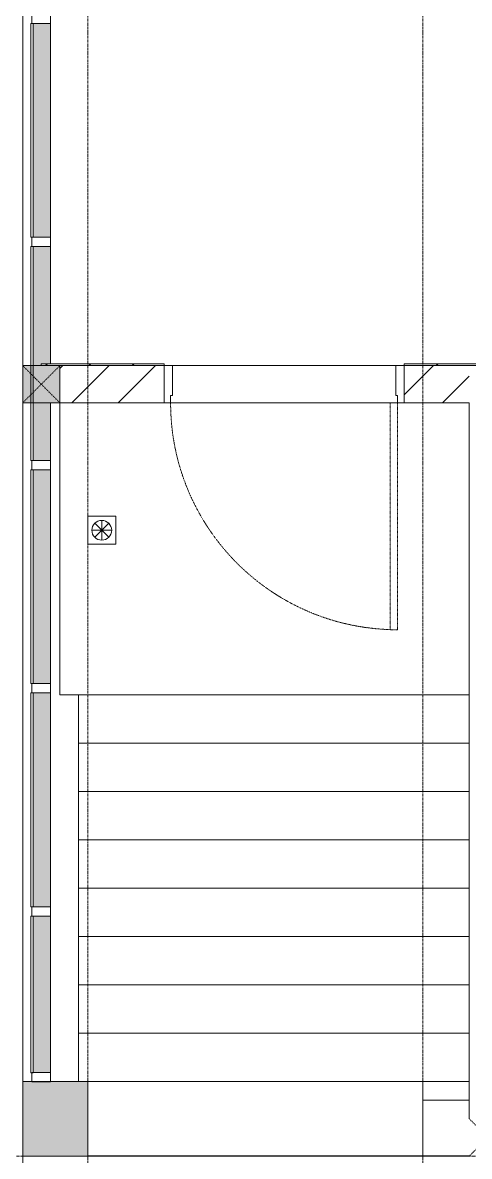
# Model space of a CAD drawing. Header units: millimetres. Extents: x -24439 to 198341, y -52871 to 149926.
# Drawn here: x 116103 to 118503, y 17235 to 23331 of the extents above; entities that cross this region are included whole.
import ezdxf

# ---------------------------------------------------------------- set-up
doc = ezdxf.new("R2010")
doc.units = ezdxf.units.MM
for name, pattern in [('Dash', [6, 3, -3]), ('Grid Line', [22.225, 12.7, -3.175, 3.175, -3.175]), ('NET VAN', [1.06, 0.53, -0.53])]:
    doc.linetypes.add(name, pattern=pattern)
for name, color, linetype, lineweight in [('0-1', 7, 'Continuous', 5), ('A-CLNG-PATT', 13, 'Continuous', 9), ('A-DETL-GENF-2', 9, 'NET VAN', 9), ('A-DOOR', 31, 'Continuous', 9), ('A-DOOR-FRAM', 31, 'Continuous', 9), ('A-FLOR', 192, 'Continuous', 9), ('A-GLAZ-CURT', 52, 'Continuous', 9), ('A-GLAZ-CWMG', 51, 'Continuous', 9), ('A-GLAZ-CWMG-1', 51, 'Continuous', 18), ('A-WALL', 113, 'Continuous', 9), ('A-WALL-3', 113, 'Continuous', 18), ('A-WALL-PATT-3', 111, 'Continuous', 9), ('G-IMPT', 8, 'Continuous', 9), ('I-WALL-3', 2, 'Continuous', 18), ('L-SITE-WALL-1', 9, 'Continuous', 9), ('M-EQPM', 50, 'Continuous', 9), ('S-BEAM-1', 9, 'Continuous', 9), ('S-COLS', 52, 'Continuous', 9), ('S-COLS-1', 254, 'Continuous', 5), ('S-COLS-2', 253, 'Continuous', 18), ('S-COLS-4', 52, 'Continuous', 18), ('S-COLS-5', 52, 'Dash', 9), ('S-COLS-HDLN', 52, 'Dash', 9), ('S-GRID-1', 1, 'Grid Line', 9), ('S-STRS', 31, 'Continuous', 9)]:
    doc.layers.add(name, color=color, linetype=linetype, lineweight=lineweight)

# ---------------------------------------------------------------- blocks, each defined once
blk = doc.blocks.new('NCV_TKTC_KET CAU_rvt-1-TKCS_MB ĐỊNH VỊ CAO ĐỘ THIẾT KẾ')
at = {"layer": 'S-COLS-1'}
blk.add_hatch(color=256, dxfattribs=at).paths.add_polyline_path([(116102.6, 17236.9), (116452.6, 17236.9), (116452.6, 17636.9), (116102.6, 17636.9)])
at = {"layer": 'L-SITE-WALL-1'}
blk.add_line((118252.6, 17536.9), (118502.6, 17536.9), dxfattribs=at)
at = {"layer": 'S-BEAM-1'}
blk.add_line((116402.6, 17636.9), (116402.6, 19716.9), dxfattribs=at)
at = {"layer": 'S-COLS-2'}
for p, q in [((116452.6, 17636.9), (116102.6, 17636.9)), ((116102.6, 17636.9), (116102.6, 17236.9)), ((116452.6, 17236.9), (116452.6, 17636.9)), ((116102.6, 17236.9), (116452.6, 17236.9))]:
    blk.add_line(p, q, dxfattribs=at)
blk = doc.blocks.new('System Panel - Glazed-1286806-TKCS_MB ĐỊNH VỊ CAO ĐỘ THIẾT KẾ')
at = {"layer": 'A-GLAZ-CURT'}
for p, q in [((575, 6), (-575, 6)), ((-575, 6), (-575, -6)), ((575, -6), (575, 6)), ((-575, -6), (575, -6))]:
    blk.add_line(p, q, dxfattribs=at)
blk = doc.blocks.new('System Panel - Glazed-1453214-TKCS_MB ĐỊNH VỊ CAO ĐỘ THIẾT KẾ')
at = {"layer": 'A-GLAZ-CURT'}
for p, q in [((420.9, 6), (-420.9, 6)), ((-420.9, 6), (-420.9, -6)), ((420.9, -6), (420.9, 6)), ((-420.9, -6), (420.9, -6))]:
    blk.add_line(p, q, dxfattribs=at)
blk = doc.blocks.new('Rectangular Mullion - 50 x 100mm-1286802-TKCS_MB ĐỊNH VỊ CAO ĐỘ THIẾT KẾ')
at = {"layer": 'A-GLAZ-CWMG'}
blk.add_hatch(color=256, dxfattribs=at).paths.add_polyline_path([(116158.6, 22176.9), (116252.6, 22176.9), (116252.6, 23326.9), (116158.6, 23326.9), (116158.6, 23104.5)])
blk.add_line((116252.6, 22176.9), (116252.6, 23326.9), dxfattribs=at)
blk = doc.blocks.new('Rectangular Mullion - 50 x 100mm-V160-TKCS_MB ĐỊNH VỊ CAO ĐỘ THIẾT KẾ')
at = {"layer": 'A-GLAZ-CWMG'}
h = blk.add_hatch(color=256, dxfattribs=at)
h.paths.add_polyline_path([(116158.6, 20976.9), (116252.6, 20976.9), (116252.6, 21286.9), (116158.6, 21286.9)])
h.paths.add_polyline_path([(116158.6, 21486.9), (116202.6, 21486.9), (116202.6, 21496.9), (116252.6, 21496.9), (116252.6, 22126.9), (116158.6, 22126.9), (116158.6, 21496.9)])
for p, q in [((116252.6, 21496.9), (116252.6, 22126.9)), ((116252.6, 20976.9), (116252.6, 21286.9))]:
    blk.add_line(p, q, dxfattribs=at)
blk = doc.blocks.new('Rectangular Mullion - 50 x 100mm-1453210-TKCS_MB ĐỊNH VỊ CAO ĐỘ THIẾT KẾ')
at = {"layer": 'A-GLAZ-CWMG'}
blk.add_hatch(color=256, dxfattribs=at).paths.add_polyline_path([(116158.6, 17685.2), (116252.6, 17685.2), (116252.6, 18526.9), (116158.6, 18526.9)])
blk.add_line((116252.6, 17685.2), (116252.6, 18526.9), dxfattribs=at)
blk = doc.blocks.new('Rectangular Mullion - 50 x 100mm-1286808-TKCS_MB ĐỊNH VỊ CAO ĐỘ THIẾT KẾ')
at = {"layer": 'A-GLAZ-CWMG-1'}
for p, q in [((-50, 0), (0, 0)), ((-50, -100), (-50, 0)), ((0, 0), (0, -100)), ((0, -100), (-50, -100))]:
    blk.add_line(p, q, dxfattribs=at)
blk = doc.blocks.new('Rectangular Mullion - 50 x 100mm-1286804-TKCS_MB ĐỊNH VỊ CAO ĐỘ THIẾT KẾ')
at = {"layer": 'A-GLAZ-CWMG-1'}
for p, q in [((-25, 0), (25, 0)), ((-25, -100), (-25, 0)), ((25, 0), (25, -100)), ((25, -100), (-25, -100))]:
    blk.add_line(p, q, dxfattribs=at)
blk = doc.blocks.new('TKTC_XREF_251221_MB TANG 1 - TKTC_XREF_260130_MB TANG 1_dwg_FD-4202110-TKCS_MB ĐỊNH VỊ CAO ĐỘ THIẾT KẾ')
at = {"layer": 'G-IMPT'}
for p, q in [((53.3, 0), (-53.3, 0)), ((-37.7, 37.7), (37.7, -37.7)), ((37.7, 37.7), (-37.7, -37.7)), ((0, 53.3), (0, -53.3))]:
    blk.add_line(p, q, dxfattribs=at)
at = {"layer": 'G-IMPT', "flags": 128}
blk.add_lwpolyline([(-75, -75), (75, -75), (75, 75), (-75, 75)], close=True, dxfattribs=at)
at = {"layer": 'G-IMPT'}
blk.add_circle((0, 0), 53.3, dxfattribs=at)
blk = doc.blocks.new('TKTC_XREF_251221_MB TANG 1 - TKTC_XREF_260130_MB TANG 1_dwg-4202109-TKCS_MB ĐỊNH VỊ CAO ĐỘ THIẾT KẾ')
at = {"layer": 'G-IMPT'}
for p, q in [((-87049.1, -376809.7), (-87049.1, -379859.7)), ((-87049.1, -380059.7), (-87049.1, -383709.7)), ((-86699.1, -384108.1), (-84649.1, -384108.1))]:
    blk.add_line(p, q, dxfattribs=at)
at = {"extrusion": (0, 0, -1), "zscale": -1}
blk.add_blockref('TKTC_XREF_251221_MB TANG 1 - TKTC_XREF_260130_MB TANG 1_dwg_FD-4202110-TKCS_MB ĐỊNH VỊ CAO ĐỘ THIẾT KẾ', (86624.2, -380744.9), dxfattribs=at)
blk = doc.blocks.new('TKTC_XREF_251221_MB TANG 1 - TKTC_XREF_251221_MB TANG 1-2038492-TKCS_MB ĐỊNH VỊ CAO ĐỘ THIẾT KẾ')
blk.add_blockref('TKTC_XREF_251221_MB TANG 1 - TKTC_XREF_260130_MB TANG 1_dwg-4202109-TKCS_MB ĐỊNH VỊ CAO ĐỘ THIẾT KẾ', (169499.1, 384109.7))
blk = doc.blocks.new('FD_01 - FD_01-1200x2200mm-V307-TKCS_MB ĐỊNH VỊ CAO ĐỘ THIẾT KẾ')
at = {"layer": 'A-DETL-GENF-2'}
for p, q in [((610, -100), (570, -100)), ((570, -100), (570, -1320)), ((610, -1320), (610, -100)), ((570, -1320), (610, -1320))]:
    blk.add_line(p, q, dxfattribs=at)
blk.add_arc((610, -100), 1220, 180, 268.12111, dxfattribs=at)
at = {"layer": 'A-DOOR-FRAM'}
for p, q in [((-645, 100), (-600, 100)), ((-645, -100), (-645, 100)), ((-600, 100), (-600, -60)), ((600, 100), (645, 100)), ((600, -60), (600, 100)), ((645, 100), (645, -100)), ((-600, -60), (-610, -60)), ((-610, -60), (-610, -100)), ((610, -60), (600, -60)), ((610, -100), (610, -60)), ((-610, -100), (-645, -100)), ((645, -100), (610, -100))]:
    blk.add_line(p, q, dxfattribs=at)
blk = doc.blocks.new('G1_SOF - BO TRU - 200x200-3051103-TKCS_MB ĐỊNH VỊ CAO ĐỘ THIẾT KẾ')
at = {"layer": 'S-COLS-HDLN'}
for p, q in [((-100, -100), (100, 100)), ((100, -100), (-100, 100))]:
    blk.add_line(p, q, dxfattribs=at)

msp = doc.modelspace()

# ---------------------------------------------------------------- hatches: boundary and pattern name
at = {"layer": 'A-CLNG-PATT'}
h = msp.add_hatch(dxfattribs=at)
h.set_pattern_fill('FP_10', color=256, style=0, pattern_type=2)
h.set_pattern_definition([(37.5, (0, 0), (-17.8824, 546.968), [7.376, -424.107, 7.376, -475.204, -461.289]), (37.5, (0, 0), (-17.8824, 546.968), [-914.063, 7.376, -453.913]), (7.5, (0, 0), (502.3874, 801.1234), [7.376, -225.398, 7.376, -381.526, -149.032]), (7.5, (0, 0), (502.3874, 801.1234), [-621.676, 7.376, -141.656]), (327.5, (-349.16, 0), (884.0133, 1.6066), [7.376, -134.559, 7.376, -503.591, -667.095]), (327.5, (-349.16, 0), (884.0133, 1.6066), [-652.902, 7.376, -659.719]), (317.5, (-349.16, 0), (853.3503, 249.1463), [7.376, -63.591, 7.376, -327.591, -383.225]), (317.5, (-349.16, 0), (853.3503, 249.1463), [-405.935, 7.376, -375.849])])
h.paths.add_polyline_path([(42402.6, 19718.9), (42402.6, 19718.9), (42402.6, 20145.8)])
h.paths.add_polyline_path([(118502.5, 19718.9), (118502.6, 19718.9), (118502.5, 20145.8)])
h.paths.add_polyline_path([(118602.6, 28736.9), (118602.7, 28737.2), (118602.6, 28737)])
h.paths.add_polyline_path([(80352.6, 32736.9), (80352.6, 33335.3), (79052.6, 33335.3), (79052.6, 32737.4), (80152.6, 32736.9)])
h.paths.add_polyline_path([(77527.6, 32737.4), (78852.6, 32737.4), (78852.6, 33335.3), (77527.6, 33335.3), (77527.6, 32807.9)])
h.paths.add_polyline_path([(104827.6, 43237.7), (104827.6, 43237.7), (104827.6, 43436.9)])
at = {"layer": 'A-WALL-PATT-3'}
h = msp.add_hatch(dxfattribs=at)
h.set_pattern_fill('FP_8', color=256, style=0, pattern_type=2)
h.set_pattern_definition([(45, (0, 0), (-116.67262, 116.67262), [])])
h.paths.add_polyline_path([(118531.1, 21486.9), (118842.5, 21486.9), (118842.5, 21496.9), (118152.5, 21496.9), (118152.5, 21486.9), (118502.6, 21486.9)])
h.paths.add_polyline_path([(116302.6, 21486.9), (116862.5, 21486.9), (116862.5, 21496.9), (116202.6, 21496.9), (116202.6, 21486.9)])
h = msp.add_hatch(dxfattribs=at)
h.set_pattern_fill('FP_1', color=256, style=0, pattern_type=2)
h.set_pattern_definition([(45, (0, 0), (-124.4508, 124.4508), [])])
h.paths.add_polyline_path([(116715.5, 21286.9), (116862.5, 21286.9), (116862.5, 21486.9), (116302.6, 21486.9), (116302.6, 21286.9)])
h.paths.add_polyline_path([(118502.6, 21286.9), (118502.6, 21486.9), (118152.5, 21486.9), (118152.5, 21286.9)])
at = {"layer": 'S-COLS-1'}
msp.add_hatch(color=256, dxfattribs=at).paths.add_polyline_path([(116102.6, 21286.9), (116302.6, 21286.9), (116302.6, 21486.9), (116102.6, 21486.9)])

# ---------------------------------------------------------------- linework, layer by layer
at = {"layer": 'A-FLOR'}
for p, q in [((116102.6, 21486.9), (116102.6, 24536.9)), ((116302.6, 21286.9), (116302.6, 19716.9)), ((118117.5, 21286.9), (116897.5, 21286.9)), ((118502.5, 19716.9), (118502.5, 21286.9)), ((116302.6, 19716.9), (118502.5, 19716.9)), ((118252.6, 17226.9), (118252.6, 17636.9)), ((116102.6, 13256.9), (116102.6, 17236.9)), ((118502.6, 17236.9), (116452.6, 17236.9)), ((116452.6, 17236.9), (116452.6, 17226.9))]:
    msp.add_line(p, q, dxfattribs=at)
at = {"layer": 'A-WALL'}
for p, q in [((116862.5, 21486.9), (116302.6, 21486.9)), ((116302.6, 21486.9), (116302.6, 21286.9)), ((116907.5, 21486.9), (118107.5, 21486.9)), ((118502.6, 21486.9), (118152.5, 21486.9))]:
    msp.add_line(p, q, dxfattribs=at)
at = {"layer": 'A-WALL-3'}
for p, q in [((118852.6, 21486.9), (118502.6, 21486.9)), ((116302.6, 21286.9), (116862.5, 21286.9)), ((118152.5, 21286.9), (118502.6, 21286.9)), ((118502.6, 21286.9), (118502.6, 17436.9))]:
    msp.add_line(p, q, dxfattribs=at)
at = {"layer": 'I-WALL-3'}
for p, q in [((116862.5, 21496.9), (116202.6, 21496.9)), ((116202.6, 21496.9), (116202.6, 21486.9)), ((116202.6, 21486.9), (116302.6, 21486.9)), ((116862.5, 21486.9), (116862.5, 21496.9)), ((118842.5, 21496.9), (118152.5, 21496.9)), ((118152.5, 21496.9), (118152.5, 21486.9))]:
    msp.add_line(p, q, dxfattribs=at)
at = {"layer": 'S-COLS'}
msp.add_line((116302.6, 21286.9), (116302.6, 21486.9), dxfattribs=at)
at = {"layer": 'S-COLS-4'}
for p, q in [((116302.6, 21486.9), (116102.6, 21486.9)), ((116102.6, 21486.9), (116102.6, 21286.9)), ((116102.6, 21286.9), (116302.6, 21286.9))]:
    msp.add_line(p, q, dxfattribs=at)
at = {"layer": 'S-GRID-1'}
for p, q in [((116452.6, 20960.6), (116452.6, 80482.7)), ((118252.6, 20960.6), (118252.6, 80482.7)), ((116452.6, 15460.6), (116452.6, 20960.6)), ((118252.6, 15460.6), (118252.6, 20960.6)), ((131551.8, 17236.9), (29351.8, 17236.9))]:
    msp.add_line(p, q, dxfattribs=at)
at = {"layer": 'S-STRS'}
for p, q in [((116302.6, 19716.9), (118502.6, 19716.9)), ((116402.6, 19456.9), (118502.6, 19456.9)), ((116402.6, 19196.9), (118502.6, 19196.9)), ((116402.6, 18936.9), (118502.6, 18936.9)), ((116402.6, 18676.9), (118502.6, 18676.9)), ((116402.6, 18416.9), (118502.6, 18416.9)), ((116402.6, 18156.9), (118502.6, 18156.9)), ((116402.6, 17896.9), (118502.6, 17896.9)), ((116452.6, 17636.9), (118502.6, 17636.9))]:
    msp.add_line(p, q, dxfattribs=at)

# ---------------------------------------------------------------- block references
at = {"layer": '0-1'}
msp.add_blockref('NCV_TKTC_KET CAU_rvt-1-TKCS_MB ĐỊNH VỊ CAO ĐỘ THIẾT KẾ', (0, 0), dxfattribs=at)
at = {"layer": 'A-DOOR'}
msp.add_blockref('FD_01 - FD_01-1200x2200mm-V307-TKCS_MB ĐỊNH VỊ CAO ĐỘ THIẾT KẾ', (117507.5, 21386.9), dxfattribs=at)
at = {"layer": 'A-GLAZ-CURT', "rotation": 269.9999999999998}
for name, p in [('System Panel - Glazed-1286806-TKCS_MB ĐỊNH VỊ CAO ĐỘ THIẾT KẾ', (116152.6, 22751.9)), ('System Panel - Glazed-1286806-TKCS_MB ĐỊNH VỊ CAO ĐỘ THIẾT KẾ', (116152.6, 21551.9)), ('System Panel - Glazed-1286806-TKCS_MB ĐỊNH VỊ CAO ĐỘ THIẾT KẾ', (116152.6, 20351.9)), ('System Panel - Glazed-1286806-TKCS_MB ĐỊNH VỊ CAO ĐỘ THIẾT KẾ', (116152.6, 19151.9)), ('System Panel - Glazed-1453214-TKCS_MB ĐỊNH VỊ CAO ĐỘ THIẾT KẾ', (116152.6, 18106))]:
    msp.add_blockref(name, p, dxfattribs=at)
at = {"layer": 'A-GLAZ-CWMG', "extrusion": (0, 0, -1), "rotation": 270.0000000000002}
for name, p in [('Rectangular Mullion - 50 x 100mm-1286804-TKCS_MB ĐỊNH VỊ CAO ĐỘ THIẾT KẾ', (-116152.6, 23351.9)), ('Rectangular Mullion - 50 x 100mm-1286804-TKCS_MB ĐỊNH VỊ CAO ĐỘ THIẾT KẾ', (-116152.6, 22151.9)), ('Rectangular Mullion - 50 x 100mm-1286804-TKCS_MB ĐỊNH VỊ CAO ĐỘ THIẾT KẾ', (-116152.6, 20951.9)), ('Rectangular Mullion - 50 x 100mm-1286804-TKCS_MB ĐỊNH VỊ CAO ĐỘ THIẾT KẾ', (-116152.6, 19751.9)), ('Rectangular Mullion - 50 x 100mm-1286804-TKCS_MB ĐỊNH VỊ CAO ĐỘ THIẾT KẾ', (-116152.6, 18551.9)), ('Rectangular Mullion - 50 x 100mm-1286808-TKCS_MB ĐỊNH VỊ CAO ĐỘ THIẾT KẾ', (-116152.6, 17635.2))]:
    msp.add_blockref(name, p, dxfattribs=at)
at = {"layer": 'A-GLAZ-CWMG'}
for name, p in [('Rectangular Mullion - 50 x 100mm-1286802-TKCS_MB ĐỊNH VỊ CAO ĐỘ THIẾT KẾ', (0, 0)), ('Rectangular Mullion - 50 x 100mm-V160-TKCS_MB ĐỊNH VỊ CAO ĐỘ THIẾT KẾ', (0, 0)), ('Rectangular Mullion - 50 x 100mm-1286802-TKCS_MB ĐỊNH VỊ CAO ĐỘ THIẾT KẾ', (0, -2400)), ('Rectangular Mullion - 50 x 100mm-1286802-TKCS_MB ĐỊNH VỊ CAO ĐỘ THIẾT KẾ', (0, -3600)), ('Rectangular Mullion - 50 x 100mm-1453210-TKCS_MB ĐỊNH VỊ CAO ĐỘ THIẾT KẾ', (0, 0))]:
    msp.add_blockref(name, p, dxfattribs=at)
at = {"layer": 'M-EQPM'}
msp.add_blockref('TKTC_XREF_251221_MB TANG 1 - TKTC_XREF_251221_MB TANG 1-2038492-TKCS_MB ĐỊNH VỊ CAO ĐỘ THIẾT KẾ', (33652.6, 17236.9), dxfattribs=at)
at = {"layer": 'S-COLS-5', "rotation": 180}
for p in [(116202.6, 21386.9), (118602.6, 17336.9)]:
    msp.add_blockref('G1_SOF - BO TRU - 200x200-3051103-TKCS_MB ĐỊNH VỊ CAO ĐỘ THIẾT KẾ', p, dxfattribs=at)

doc.saveas('drawing.dxf')
